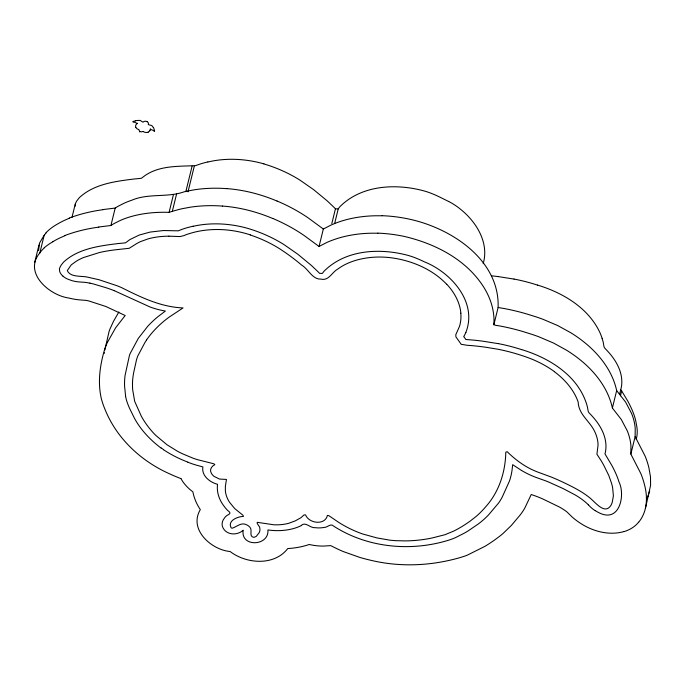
<?xml version="1.0" encoding="UTF-8"?>
<svg xmlns="http://www.w3.org/2000/svg" width="685" height="685" viewBox="0 0 685 685"><rect width="100%" height="100%" fill="white"/><g stroke="black" fill="none" stroke-linecap="round" stroke-linejoin="round"><path stroke-width="1.03" d="M612.381 408.037A79.511 54.928 13.8 0 0 611.654 405.032C607.312 388.609 596.823 374.421 584.245 363.273A112.366 77.636 13.8 0 0 566.546 350.215L553.54 343.048L538.71 336.729A148.148 102.356 13.8 0 0 531.115 334.092L521.867 331.223A159.16 109.96 13.8 0 0 500.136 326.026C497.327 325.221 492.429 326.206 493.988 321.924C494.099 317.575 493.645 313.225 492.746 308.978C490.794 299.679 486.607 290.954 481.118 283.23C463.248 257.945 433.733 243.303 404.253 236.419A110.516 76.352 13.8 0 0 377.906 233.14M493.825 324.938L498.106 307.496C499.879 259.384 450.387 227.711 408.534 218.977A110.516 76.352 13.8 0 0 382.187 215.698M638.643 522.244L639.388 521.302A56.256 38.865 13.8 0 0 641.451 518.271C647.376 508.338 647.479 496.086 644.602 485.16A132.102 91.268 13.8 0 0 640.792 473.481L630.842 454.078L630.936 445.832A88.117 60.879 13.8 0 0 627.246 430.771L621.278 419.451L612.381 408.037L616.663 390.604A79.511 54.928 13.8 0 0 615.943 387.59C611.594 371.167 601.105 356.988 588.526 345.831A112.366 77.636 13.8 0 0 570.836 332.773L557.83 325.615L542.991 319.296A148.148 102.356 13.8 0 0 535.396 316.65L526.149 313.781A159.16 109.96 13.8 0 0 504.417 308.584L498.106 307.496M630.842 454.078L635.123 436.645L635.218 428.399A88.117 60.879 13.8 0 0 631.527 413.329L625.559 402.018L616.663 390.604M150.289 128.994L150.246 129.456A4.675 3.228 13.8 0 1 150.075 130.184L150.006 130.321M139.44 131.888L139.92 131.52M104.334 353.34L104.42 352.664M207.829 161.908L203.291 163.09A118.633 81.96 13.8 0 0 200.465 163.938L197.494 164.939A41.571 28.719 13.8 0 0 195.816 165.607C179.282 166.489 160.744 165.316 145.956 174.932A31.895 22.031 13.8 0 0 144.8 175.72L141.384 178.28L136.88 178.776A76.806 53.062 13.8 0 0 134.243 178.982C115.311 181.345 94.213 183.982 79.606 197.408A69.408 47.95 13.8 0 0 76.549 201.313L75.341 203.719L75.29 206.074M104.822 350.078L109.086 331.454A93.468 64.578 13.8 0 1 109.831 329.322L113.436 321.436L118.882 311.975M44.337 247.799L42.821 249.314A75.41 52.094 13.8 0 0 41.871 250.35A52.659 36.382 13.8 0 0 40.364 252.183L40.295 252.285A15.858 10.951 13.8 0 0 39.824 252.979A14.145 9.778 13.8 0 0 39.473 253.373C23.453 272.99 49.371 295.295 68.543 297.966A53.498 36.964 13.8 0 0 78.432 299.782L84.82 300.295A18.418 12.724 13.8 0 0 85.548 300.313A15.395 10.635 13.8 0 1 86.533 300.458L87.183 300.578A22.399 15.481 13.8 0 1 89.196 301.066L105.815 306.478L125.175 315.511L115.697 327.695L107.322 342.577A140.853 97.313 13.8 0 0 106.389 344.658L105.541 346.756A93.468 64.578 13.8 0 0 104.796 348.896C100.087 364.497 97.63 381.177 101.037 397.309A82.106 56.727 13.8 0 0 101.645 399.826L102.947 404.022A140.031 96.748 13.8 0 0 104.985 409.305C116.39 437.912 140.194 460.311 167.902 473.061A137.017 94.658 13.8 0 0 175.437 476.409L178.853 477.796A100.678 69.562 13.8 0 0 180.917 478.592M44.576 234.844A15.858 10.951 13.8 0 0 44.105 235.546A14.145 9.778 13.8 0 0 43.754 235.931L39.516 243.115L38.591 250.556M645.424 508.364L650.596 485.348L650.493 476.828L648.883 467.718A132.102 91.268 13.8 0 0 645.082 456.047L635.123 436.645M34.67 262.535L38.951 245.093M39.824 252.988L44.105 235.546M71.985 217.393L75.256 204.087M98.743 227.009L110.919 225.502L115.2 208.069A65.495 45.253 13.8 0 1 118.411 206.108L124.327 203.128A83.835 57.917 13.8 0 1 131.657 200.268C148.534 192.99 167.371 197.862 184.291 191.766A93.999 64.947 13.8 0 1 186.594 191.235L194.437 189.779A111.056 76.729 13.8 0 1 226.812 188.649M110.919 225.502A65.495 45.253 13.8 0 1 114.13 223.541L120.038 220.57A83.835 57.917 13.8 0 1 127.376 217.702C140.785 213.292 155.024 211.896 169.084 212.35L173.365 194.917M169.084 212.35L172.32 211.331L176.602 193.898M185.823 191.672L192.091 166.155M187.998 191.809L194.266 166.292M272.776 218.446A135.964 93.931 13.8 0 1 303.9 235.349L319.056 246.463L323.337 229.03L330.915 225.117A104.968 72.524 13.8 0 1 375.106 215.775L382.196 215.766M331.814 223.558L335.436 208.839A35.175 24.3 13.8 0 0 333.27 206.622L328.963 202.537A118.779 82.063 13.8 0 0 326.891 200.602L313.576 189.617L299.927 180.112A107.134 74.014 13.8 0 0 268.931 165.513L263.905 163.92M334.623 223.584L338.244 208.865L339.101 207.709A17.819 12.313 13.8 0 1 339.717 206.879C361.243 185.078 395.51 183.263 423.638 190.807A53.156 36.725 13.8 0 1 431.961 193.615L432.406 193.795A99.188 68.534 13.8 0 1 440.267 197.331L448.649 201.493M619.523 394.603L620.824 389.328A59.578 41.16 13.8 0 0 621.629 385.381C623.102 372.434 616.149 360.319 607.604 351.157A63.739 44.037 13.8 0 0 606.097 349.555L604.881 348.254A6.234 4.307 13.8 0 1 604.076 346.901L603.768 345.386M620.447 395.827L621.646 390.921L620.721 389.696M649.705 490.931L647.753 496.736M465.851 332.473C477.736 302.273 451.15 272.459 424.417 261.858A99.188 68.534 13.8 0 0 416.557 258.322L416.103 258.151A53.156 36.725 13.8 0 0 407.789 255.325C379.653 247.816 345.394 249.605 323.868 271.414A17.819 12.313 13.8 0 0 323.251 272.245L322.387 273.401L319.578 273.375A35.175 24.3 13.8 0 0 317.412 271.157L313.105 267.073A118.779 82.063 13.8 0 0 311.041 265.138L297.718 254.152L284.078 244.648A107.134 74.014 13.8 0 0 253.082 230.049L248.047 228.456A83.63 57.78 13.8 0 0 193.204 226.298M150.049 130.21L149.887 130.57A3.836 2.646 13.8 0 1 149.69 130.903L149.57 131.049A5.968 4.127 13.8 0 1 148.157 132.128M647.385 497.558L646.974 498.449M133.027 121.836L133.044 121.793A1.712 1.182 13.8 0 1 133.25 121.528M44.576 234.844L44.645 234.75A52.659 36.382 13.8 0 1 46.16 232.909M52.856 241.685L54.44 240.76A106.86 73.826 13.8 0 1 59.946 237.9L65.118 235.631M319.056 246.463L326.634 242.558A104.968 72.524 13.8 0 1 370.825 233.217L377.914 233.208M301.289 525.386C305.741 521.294 310.065 528.358 315.305 527.681C318.131 528.058 321.008 527.964 323.817 527.493C327.567 527.698 330.752 522.741 333.775 526.208C366.826 547.409 409.056 551.742 446.457 540.85A72.927 50.382 13.8 0 0 455.422 537.656L463.942 533.35A139.055 96.071 13.8 0 0 468.283 530.806L478.318 523.956A133.215 92.038 13.8 0 0 488.388 515.069L498.534 503.09A92.081 63.619 13.8 0 0 502.465 496.556L509.392 481.187A79.306 54.791 13.8 0 0 510.102 479.106L511.053 475.536A141.05 97.45 13.8 0 0 511.995 470.569L512.68 464.67L521.499 470.467M69.399 218.19L64.227 220.467A106.86 73.826 13.8 0 0 58.73 223.319L57.138 224.243A71.951 49.705 13.8 0 0 45.946 232.789M137.565 120.466L140.16 120.397L142.797 122.118M172.32 211.331L178.896 209.482A95.566 66.025 13.8 0 1 182.313 208.677L190.156 207.221A111.056 76.729 13.8 0 1 222.531 206.091M193.127 226.178L187.442 227.625A118.633 81.96 13.8 0 0 184.616 228.473L181.645 229.475A40.064 27.683 13.8 0 0 180.232 230.032L178.408 230.828L163.492 230.537L150.169 232.069L139.175 235.075L130.107 239.467A31.895 22.031 13.8 0 0 128.951 240.255L125.535 242.815L121.031 243.303A76.806 53.062 13.8 0 0 118.394 243.517C99.462 245.881 78.364 248.518 63.756 261.935A69.408 47.95 13.8 0 0 60.7 265.849L59.407 268.623L59.715 271.637A13.512 9.333 13.8 0 0 62.986 276.175M103.033 209.567L115.2 208.069M335.436 208.839L338.244 208.865M168.947 236.171L179.984 236.573L184.102 235.563A31.441 21.723 13.8 0 1 187.981 234.047L192.065 232.823A71.942 49.705 13.8 0 1 196.261 231.761A81.412 56.247 13.8 0 1 200.594 230.896A76.009 52.514 13.8 0 1 208.06 229.929A75.744 52.325 13.8 0 1 250.325 234.878M148.645 124.756L151.813 125.552L153.234 127.367M226.812 188.623C244.1 189.882 261.071 194.343 277.031 201.056M222.531 206.065C239.818 207.324 256.789 211.785 272.741 218.498M137.471 123.274L137.154 123.231A2.723 1.884 13.8 0 1 135.998 122.906L135.305 122.555A5.283 3.656 13.8 0 0 134.337 122.204L134.209 122.161A1.961 1.353 13.8 0 0 133.541 122.05L133.155 121.964M498.38 276.612L514.033 279.095M498.183 343.63L482.531 341.147A164.323 113.53 13.8 0 0 465.877 339.529L465.817 339.443A30.465 21.047 13.8 0 0 463.762 336.677L463.702 336.618A64.184 44.345 13.8 0 0 465.868 332.473M89.923 283.153L86.678 282.562A30.311 20.944 13.8 0 0 83.587 282.254L78.801 281.912A28.016 19.36 13.8 0 1 71.959 280.653L67.43 279.009A15.789 10.909 13.8 0 1 63.457 276.577L62.986 276.175M138.635 129.397L139.252 130.321A1.67 1.147 13.8 0 0 139.586 131.16L140.014 131.511M140.468 131.708L141.05 131.82A1.618 1.122 13.8 0 0 142.018 131.674L143.285 131.434M537.537 285.071C563.027 292.829 588.62 307.916 600.111 333.013A98.332 67.935 13.8 0 1 602.098 338.322M521.687 349.607C549.832 358.101 579.039 376.245 587.233 406.239A55.699 38.48 13.8 0 1 587.653 408.26L588.235 411.437A6.234 4.307 13.8 0 0 589.031 412.781L590.247 414.091A63.739 44.037 13.8 0 1 591.754 415.692C600.283 424.846 607.27 436.97 605.763 449.917A59.578 41.16 13.8 0 1 604.966 453.864L611.962 465.663A189.668 131.04 13.8 0 1 616.003 473.909L616.723 475.613A103.889 71.771 13.8 0 1 618.992 481.949C625.14 494.168 620.396 520.626 601.927 514.033A28.505 19.694 13.8 0 1 595.299 510.659M250.273 234.981L251.797 235.503A100.147 69.194 13.8 0 1 280.079 249.04L285.114 252.414A206.553 142.703 13.8 0 1 288.796 255.017A176.97 122.264 13.8 0 1 301.588 265.052C308.464 269.059 312.206 279.446 320.837 279.112C328.877 281.124 331.771 272.313 337.731 269.102A79.246 54.749 13.8 0 1 340.882 266.962L341.978 266.285A65.572 45.304 13.8 0 1 345.437 264.393A70.444 48.669 13.8 0 1 364.18 258.391A79.126 54.663 13.8 0 1 368.616 257.714L370.114 257.534A67.858 46.88 13.8 0 1 391.966 257.885C412.19 260.702 432.466 269.316 446.68 284.275M154.194 131.203L153.842 130.998A3.348 2.312 13.8 0 0 152.789 130.287L152.729 130.244A6.405 4.418 13.8 0 0 151.702 129.799A2.363 1.627 13.8 0 1 150.991 129.474A2.731 1.884 13.8 0 1 150.486 129.097M187.887 462.229L189.394 462.812A64.724 44.713 13.8 0 0 196.492 465.175L202.888 466.922C201.236 475.638 209.918 482.368 217.53 484.286A55.494 38.334 13.8 0 0 217.479 490.511L217.582 491.282A48.575 33.565 13.8 0 0 222.976 504.725L225.125 507.585A48.113 33.24 13.8 0 0 227.548 510.342C233.542 514.623 226.658 513.861 224.517 518.014C222.068 520.728 221.195 524.915 223.147 528.152C227.146 535.37 237.507 535.524 243.175 530.224A22.014 15.216 13.8 0 1 243.098 530.772C241.009 547.555 269.385 546.091 267.895 529.942A50.031 34.567 13.8 0 0 301.443 525.532M114.198 290.654L150.092 307A58.157 40.184 13.8 0 0 165.376 311.05L157.884 316.727A170.308 117.666 13.8 0 0 147.823 326.18L138.276 338.424L130.141 353.546A77.157 53.31 13.8 0 0 129.397 355.601L125.098 375.294A127.727 88.245 13.8 0 0 124.584 386.092L125.612 396.324M146.984 121.682L147.266 121.819A2.714 1.875 13.8 0 1 148.217 124.319M595.248 510.693L593.544 509.563A21.612 14.933 13.8 0 1 592.003 508.373L590.624 507.14A47.308 32.683 13.8 0 1 589.734 506.258L588.287 504.802M163.612 449.66L161.172 447.921M323.337 229.03L308.199 217.898A135.964 93.931 13.8 0 0 277.057 201.005M153.312 127.513L153.457 127.667A3.1 2.141 13.8 0 1 153.611 127.855A2.295 1.584 13.8 0 1 153.894 129.02M621.646 390.921L627.811 401.127A189.668 131.04 13.8 0 1 631.853 409.373L632.572 411.077A103.889 71.771 13.8 0 1 634.841 417.413A118.454 81.832 13.8 0 1 635.637 420.325L636.93 427.294A59.758 41.288 13.8 0 1 636.185 439.402M135.844 127.359L135.827 127.316A3.75 2.586 13.8 0 1 135.604 126.682L135.613 126.648A5.968 4.119 13.8 0 1 135.647 125.775L135.741 125.372A4.393 3.04 13.8 0 1 135.955 124.893L136.032 124.739A6.268 4.333 13.8 0 1 137.051 123.651M602.106 338.322L603.083 341.704A53.55 36.999 13.8 0 1 603.442 343.39L603.665 344.718M460.799 313.173L460.885 314.312A69.528 48.036 13.8 0 1 460.782 319.938A72.276 49.936 13.8 0 1 460.286 323.251A63.928 44.165 13.8 0 1 459.455 326.48L455.808 334.665L455.893 336.832L461.219 344.332L467.41 345.308A136.94 94.616 13.8 0 1 472.111 345.651A172.526 119.199 13.8 0 1 486.384 347.346L497.473 349.162A110.627 76.429 13.8 0 1 502.199 350.121A134.508 92.929 13.8 0 1 519.29 354.71A162.131 112.015 13.8 0 1 523.871 356.191L526.893 357.253A82.44 56.958 13.8 0 1 554.43 371.63M138.233 129.354A3.536 2.44 13.8 0 1 135.895 127.401M143.362 131.631A3.964 2.74 13.8 0 0 147.523 132.342L147.626 132.299A3.134 2.166 13.8 0 0 148.157 132.128M154.125 129.576A3.708 2.56 13.8 0 1 154.536 131.212M143.396 121.913A3.04 2.098 13.8 0 1 147.044 121.587M135.553 120.851A2.449 1.695 13.8 0 1 137.445 120.526M133.198 121.476A4.898 3.382 13.8 0 1 135.399 120.997M146.522 339.983A160.718 111.038 13.8 0 1 169.229 317.069L183.066 307.925C160.984 307.077 141.084 297.384 121.665 287.666A82.705 57.138 13.8 0 0 117.263 285.825L99.017 279.737L86.481 276.903A35.466 24.497 13.8 0 0 81.738 276.457C76.746 276.004 69.459 275.961 67.301 270.566L71.223 264.889L76.292 261.199A74.074 51.178 13.8 0 1 83.39 257.586L99.556 252.491A128.652 88.879 13.8 0 1 106.774 251.061A150.76 104.154 13.8 0 1 111.201 250.367A139.8 96.585 13.8 0 1 115.671 249.777L129.208 248.295L136.76 243.535A60.451 41.768 13.8 0 1 140.288 241.702L148.131 238.859A65.426 45.201 13.8 0 1 159.733 236.685A71.445 49.363 13.8 0 1 168.947 236.171M146.581 340.008A138.713 95.831 13.8 0 0 144.723 342.894L137.848 355.866A78.124 53.969 13.8 0 0 136.443 360.096L133.566 373.137A188.332 130.116 13.8 0 0 133.053 376.433L132.779 378.651A108.924 75.256 13.8 0 0 132.496 383.129L132.513 386.52A149.167 103.058 13.8 0 0 132.702 389.928L134.688 401.359L141.264 416.086A97.758 67.541 13.8 0 0 143.182 419.417A104.54 72.225 13.8 0 0 149.27 428.099A111.612 77.114 13.8 0 0 151.899 431.25L152.815 432.286A72.482 50.073 13.8 0 0 155.726 435.335L166.926 444.702L177.312 451.167A83.707 57.831 13.8 0 0 182.921 453.967L193.196 458.248A57.72 39.884 13.8 0 0 197.76 459.738L213.883 463.788L214.825 464.695C211.579 466.117 209.182 469.901 211.374 473.241A11.893 8.22 13.8 0 0 214.02 476.366L219.508 479.055L226.461 479.44L225.365 486.376L225.374 490.88A40.466 27.957 13.8 0 0 229.492 502.216L234.69 508.544L242.961 515.248L243.458 516.439C237.798 516.464 227.292 520.651 231.085 527.715L232.069 528.263C236.745 526.911 241.24 521.867 246.566 524.787A8.074 5.583 13.8 0 1 250.076 527.476C252.714 530.421 248.484 536.62 253.955 537.382L256.284 536.346L259.247 532.587A18.641 12.878 13.8 0 0 259.966 529.351L259.632 527.125L257.243 523.494L257.192 522.312L273.786 524.779A40.115 27.717 13.8 0 0 288.813 523.271L295.312 520.857L300.938 517.706L304.012 514.957L305.561 514.872C308.901 523.605 325.204 525.618 327.404 515.385L328.903 515.702L338.887 522.501A91.55 63.251 13.8 0 0 342.851 524.881A98.272 67.892 13.8 0 0 346.935 527.133A90.163 62.292 13.8 0 0 354.008 530.558L355.464 531.192A71.034 49.08 13.8 0 0 362.913 534.052L376.861 537.896L389.5 540.114A83.373 57.6 13.8 0 0 395.836 540.671L405.255 540.893A117.443 81.138 13.8 0 0 409.904 540.773L411.445 540.696A110.936 76.643 13.8 0 0 427.954 538.787A108.367 74.87 13.8 0 0 432.295 537.93L444.89 534.737L453.735 531.081A128.806 88.99 13.8 0 0 459.549 527.964L460.68 527.313A158.038 109.189 13.8 0 0 465.055 524.59L467.179 523.177A209.567 144.783 13.8 0 0 470.287 521.002L476.169 516.413A132.068 91.242 13.8 0 0 480.613 512.286L481.452 511.438A160.667 111.004 13.8 0 0 485.451 507.063C498.988 492.19 505.453 472.059 505.787 452.194L507.14 451.672C515.111 459.489 524.376 466.476 534.839 470.878A50.69 35.021 13.8 0 0 539.283 472.633L551.288 477.043A148.191 102.382 13.8 0 1 557.136 479.526L560.022 480.827A206.279 142.514 13.8 0 1 564.303 482.839C573.08 487.052 581.873 491.462 589.502 497.593C595.077 501.848 604.555 515.137 610.823 505.547A50.913 35.175 13.8 0 0 612.193 502.49L613.4 495.931L612.655 487.96A107.245 74.091 13.8 0 0 611.585 483.379L608.742 475.381L603.75 465.243A130.938 90.463 13.8 0 0 601.19 460.791L596.926 454.215L598.022 445.378A50.793 35.089 13.8 0 0 597.834 441.971A55.202 38.137 13.8 0 0 596.181 435.103A58.371 40.329 13.8 0 0 593.604 429.444C588.235 419.956 578.697 413.86 578.166 402.078A73.501 50.776 13.8 0 0 576.856 398.661A77.217 53.344 13.8 0 0 564.2 380.243L563.207 379.242A75.496 52.154 13.8 0 0 554.353 371.681M446.766 284.241A72.43 50.048 13.8 0 1 460.868 313.182M125.603 396.324A66.077 45.647 13.8 0 0 126.853 401.384A113.051 78.107 13.8 0 0 129.628 408.448L134.551 418.449A102.69 70.949 13.8 0 0 161.009 448.033M187.93 462.144A92.261 63.739 13.8 0 1 163.518 449.737M521.525 470.449A63.636 43.96 13.8 0 0 535.816 477.325L545.799 480.904A109.472 75.633 13.8 0 1 549.062 482.214L563.233 488.636L575.323 495.024A58.465 40.389 13.8 0 1 588.364 504.768M498.183 343.587A136.229 94.119 13.8 0 1 521.662 349.65M89.923 283.153A49.371 34.104 13.8 0 1 93.22 283.898L105.593 287.589A96.071 66.376 13.8 0 1 114.207 290.637M180.934 478.592A45.493 31.433 13.8 0 0 192.896 491.864A74.031 51.152 13.8 0 0 200.32 509.64C188.426 529.419 211.263 549.858 230.109 551.511C246.36 564.003 274.283 566.118 287.743 548.565A73.774 50.964 13.8 0 0 309.243 544.489A43.583 30.114 13.8 0 0 323.431 546.082L330.727 545.62L334.614 547.589A119.113 82.294 13.8 0 0 343.279 551.562L359.805 557.419A132.256 91.37 13.8 0 0 367.699 559.542L371.809 560.527A140.896 97.347 13.8 0 0 376.904 561.623C403.165 566.872 430.591 565.502 456.415 558.609A125.098 86.43 13.8 0 0 460.251 557.547L464.336 556.246A83.947 57.994 13.8 0 0 467.281 555.167L484.826 546.407A212.076 146.513 13.8 0 0 495.717 539.189L499.502 536.372A139.945 96.688 13.8 0 0 503.175 533.358L511.37 525.421L520.198 514.949A108.898 75.23 13.8 0 0 524.804 508.056L531.243 494.501L535.584 496.034A90.292 62.378 13.8 0 1 542.717 498.928L559.114 506.874A51.041 35.26 13.8 0 1 561.631 508.313L563.301 509.357A33.351 23.042 13.8 0 1 567.129 512.106L570.973 515.865A36.725 25.379 13.8 0 0 572.249 517.089C583.175 526.654 597.311 533.195 612.005 533.221A36.647 25.319 13.8 0 0 624.163 531.5M638.574 522.21A40.501 27.982 13.8 0 1 624.24 531.586M64.989 235.486A144.509 99.839 13.8 0 1 98.811 227.137M44.26 247.747A75.393 52.094 13.8 0 1 52.925 241.745M207.906 162.028A83.664 57.805 13.8 0 1 263.922 163.869M448.666 201.467A54.612 37.726 13.8 0 1 461.005 209.644C476.28 222.043 488.739 242.105 483.533 262.389A108.435 74.913 13.8 0 1 483.19 263.648M491.616 275.815A164.323 113.53 13.8 0 1 498.38 276.62M514.041 279.052A136.229 94.119 13.8 0 1 537.519 285.114M69.271 218.053A144.509 99.839 13.8 0 1 103.093 209.696"/></g></svg>
